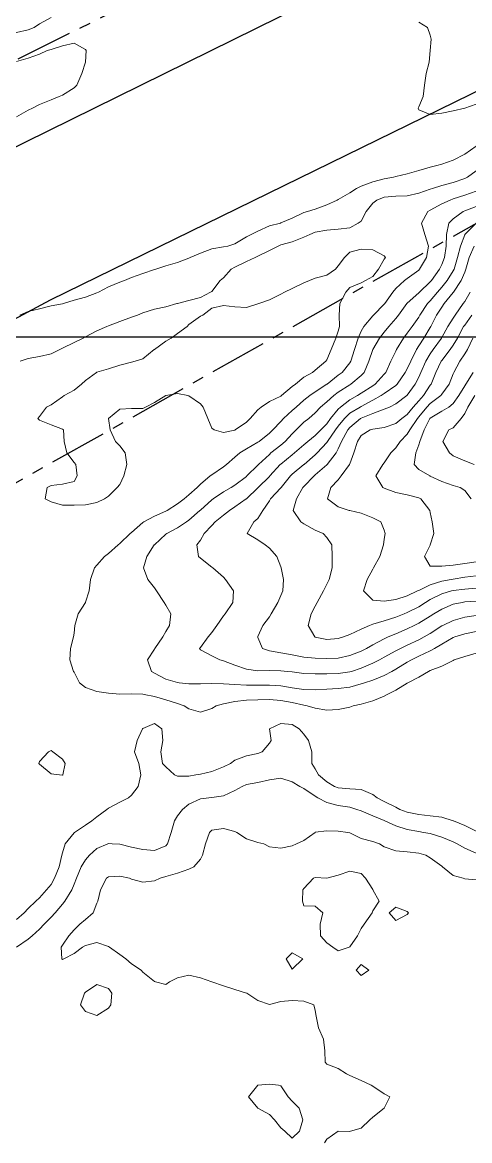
# Model space of a CAD drawing. Header units: centimetres. Extents: x 0 to 642158, y -847 to 649707.
# Drawn here: x 617034.5 to 617053.97, y 620710.84 to 620759.48 of the extents above; entities that cross this region are included whole.
import ezdxf

# ---------------------------------------------------------------- set-up
doc = ezdxf.new("R2010")
doc.units = ezdxf.units.CM
doc.header["$MEASUREMENT"] = 0
doc.linetypes.add('CENTERX2', pattern=[4, 2.5, -0.5, 0.5, -0.5])
doc.layers.add('SPW_parcellaire cadastral', color=7, linetype='CENTERX2', lineweight=25, true_color=0xff0542)
doc.layers.add('WAL_topographie 0.5', color=253, linetype='Continuous', lineweight=20)
picture_1 = doc.add_image_def('image2.png', size_in_pixel=(6614, 11023))

msp = doc.modelspace()

# ---------------------------------------------------------------- linework, layer by layer
for points in [[(616959.655, 620703.552), (616982.944, 620718.069), (617008.046, 620732.586), (617035.72, 620747.406), (617113.599, 620785.514), (617149.59, 620803.66), (617192.99, 620824.68), (617220.21, 620838.29), (617257.26, 620856.739), (617304.592, 620879.574), (617342.397, 620898.93)], [(617283.421, 620876.852), (617222.327, 620846.91), (617191.327, 620831.788), (617146.717, 620809.104), (617121.916, 620796.553), (617076.852, 620775.08), (617033.603, 620753.757), (617000.637, 620736.82), (616975.534, 620721.245), (616956.026, 620709.147)]]:
    msp.add_lwpolyline(points)
at = {"layer": 'SPW_parcellaire cadastral'}
for points in [[(616952.061, 620710.931), (616919.509, 620750.616), (617042.312, 620836.61), (617069.693, 620775.462), (617061.604, 620771.471), (617016.754, 620749.136), (616963.701, 620718.387), (616952.061, 620710.931)], [(617082.838, 620766.859), (617087.915, 620758.877), (617126.08, 620714.089), (617140.94, 620702.104), (617180.2, 620666.244), (617198.721, 620649.645), (617202.743, 620647.528), (617211.738, 620638.85), (617219.57, 620629.325), (617224.544, 620619.8), (617242.443, 620568.633), (617131.683, 620480.394), (616973.114, 620705.004), (617082.838, 620766.859)]]:
    msp.add_lwpolyline(points, dxfattribs=at)
at = {"layer": 'WAL_topographie 0.5'}
for points in [[(617031.317, 620759.75), (617031.75, 620759.389), (617032.25, 620759.25), (617032.25, 620759.25), (617032.704, 620758.75), (617032.75, 620758.744), (617032.813, 620758.75), (617033.25, 620758.842), (617033.75, 620758.93), (617034.25, 620759.039), (617034.75, 620759.155), (617035.017, 620759.25), (617035.25, 620759.417), (617035.75, 620759.685)], [(617051.75, 620759.491), (617052.132, 620759.25), (617052.25, 620758.916), (617052.293, 620758.75), (617052.25, 620758.25), (617052.25, 620758.25), (617052.21, 620757.75), (617052.068, 620757.25), (617052, 620756.75), (617051.942, 620756.25), (617051.75, 620755.809), (617051.72, 620755.75), (617051.75, 620755.673), (617052.25, 620755.474), (617052.75, 620755.529), (617053.25, 620755.625), (617053.75, 620755.75), (617053.75, 620755.75), (617054.25, 620755.919)], [(617034.25, 620757.783), (617034.75, 620757.92), (617035.25, 620758.095), (617035.585, 620758.25), (617035.75, 620758.305), (617036.25, 620758.462), (617036.75, 620758.579), (617037.25, 620758.294), (617037.274, 620758.25), (617037.25, 620757.75), (617037.25, 620757.75), (617037.094, 620757.25), (617036.868, 620756.75), (617036.75, 620756.629), (617036.25, 620756.315), (617036.11, 620756.25), (617035.75, 620756.114), (617035.25, 620755.903), (617034.94, 620755.75), (617034.75, 620755.655), (617034.25, 620755.368)], [(617034.39, 620746.75), (617034.75, 620746.897), (617035.25, 620747.026), (617035.75, 620747.144), (617036.25, 620747.239), (617036.293, 620747.25), (617036.75, 620747.397), (617037.25, 620747.533), (617037.75, 620747.715), (617037.817, 620747.75), (617038.25, 620747.978), (617038.75, 620748.175), (617038.941, 620748.25), (617039.25, 620748.378), (617039.75, 620748.558), (617040.25, 620748.731), (617040.309, 620748.75), (617040.75, 620748.891), (617041.25, 620749.034), (617041.75, 620749.224), (617041.809, 620749.25), (617042.25, 620749.439), (617042.75, 620749.626), (617043.25, 620749.713), (617043.441, 620749.75), (617043.75, 620749.846), (617044.25, 620750.146), (617044.453, 620750.25), (617044.75, 620750.401), (617045.25, 620750.637), (617045.734, 620750.75), (617045.75, 620750.755), (617046.25, 620750.966), (617046.75, 620751.207), (617046.907, 620751.25), (617047.25, 620751.361), (617047.75, 620751.547), (617048.198, 620751.75), (617048.25, 620751.779), (617048.75, 620752.066), (617049.038, 620752.25), (617049.25, 620752.357), (617049.75, 620752.55), (617050.25, 620752.674), (617050.648, 620752.75), (617050.75, 620752.78), (617051.25, 620752.897), (617051.75, 620753.036), (617052.25, 620753.187), (617052.535, 620753.25), (617052.75, 620753.312), (617053.25, 620753.485), (617053.75, 620753.75), (617053.75, 620753.75), (617054.25, 620754.092)], [(617034.407, 620744.75), (617034.75, 620744.866), (617035.25, 620744.953), (617035.75, 620745.064), (617036.129, 620745.25), (617036.25, 620745.315), (617036.75, 620745.56), (617037.145, 620745.75), (617037.25, 620745.801), (617037.75, 620746.064), (617038.185, 620746.25), (617038.25, 620746.28), (617038.75, 620746.471), (617039.25, 620746.652), (617039.506, 620746.75), (617039.75, 620746.853), (617040.25, 620747.002), (617040.75, 620747.111), (617041.225, 620747.25), (617041.25, 620747.258), (617041.75, 620747.379), (617042.25, 620747.51), (617042.683, 620747.75), (617042.75, 620747.778), (617043.116, 620748.25), (617043.25, 620748.365), (617043.589, 620748.75), (617043.75, 620748.838), (617044.25, 620749.079), (617044.631, 620749.25), (617044.75, 620749.312), (617045.25, 620749.564), (617045.641, 620749.75), (617045.75, 620749.797), (617046.25, 620749.939), (617046.75, 620750.13), (617047.012, 620750.25), (617047.25, 620750.351), (617047.75, 620750.436), (617048.25, 620750.483), (617048.75, 620750.543), (617049.116, 620750.75), (617049.25, 620750.828), (617049.468, 620751.25), (617049.75, 620751.62), (617049.926, 620751.75), (617050.25, 620751.874), (617050.75, 620751.922), (617051.25, 620751.941), (617051.75, 620752.047), (617052.25, 620752.218), (617052.343, 620752.25), (617052.75, 620752.388), (617053.25, 620752.521), (617053.75, 620752.685), (617053.873, 620752.75), (617054.25, 620753.027)], [(617054.25, 620732.038), (617053.75, 620731.903), (617053.3, 620731.75), (617053.25, 620731.728), (617052.75, 620731.482), (617052.25, 620731.285), (617052.173, 620731.25), (617051.75, 620731.005), (617051.273, 620730.75), (617051.25, 620730.736), (617050.75, 620730.431), (617050.378, 620730.25), (617050.25, 620730.173), (617049.75, 620729.965), (617049.25, 620729.821), (617048.892, 620729.75), (617048.75, 620729.7), (617048.25, 620729.591), (617047.75, 620729.57), (617047.25, 620729.646), (617046.903, 620729.75), (617046.75, 620729.78), (617046.25, 620729.893), (617045.75, 620729.977), (617045.25, 620730.022), (617044.75, 620730.02), (617044.25, 620729.995), (617043.75, 620729.947), (617043.25, 620729.846), (617042.943, 620729.75), (617042.75, 620729.641), (617042.25, 620729.473), (617041.75, 620729.617), (617041.539, 620729.75), (617041.25, 620729.848), (617040.75, 620730.006), (617040.25, 620730.156), (617039.808, 620730.25), (617039.75, 620730.264), (617039.25, 620730.278), (617038.75, 620730.266), (617038.25, 620730.307), (617037.75, 620730.376), (617037.25, 620730.545), (617036.992, 620730.75), (617036.75, 620731.22), (617036.734, 620731.25), (617036.562, 620731.75), (617036.591, 620732.25), (617036.733, 620732.75), (617036.75, 620732.917), (617036.792, 620733.25), (617036.936, 620733.75), (617037.243, 620734.25), (617037.25, 620734.264), (617037.407, 620734.75), (617037.462, 620735.25), (617037.643, 620735.75), (617037.75, 620735.868), (617038.08, 620736.25), (617038.25, 620736.383), (617038.672, 620736.75), (617038.75, 620736.806), (617039.199, 620737.25), (617039.25, 620737.291), (617039.75, 620737.721), (617039.789, 620737.75), (617040.25, 620737.995), (617040.75, 620738.224), (617040.8, 620738.25), (617041.25, 620738.535), (617041.537, 620738.75), (617041.75, 620738.937), (617042.109, 620739.25), (617042.25, 620739.395), (617042.682, 620739.75), (617042.75, 620739.801), (617043.25, 620740.144), (617043.381, 620740.25), (617043.75, 620740.567), (617043.963, 620740.75), (617044.25, 620740.926), (617044.75, 620741.214), (617044.8, 620741.25), (617045.25, 620741.607), (617045.407, 620741.75), (617045.75, 620742.118), (617045.862, 620742.25), (617046.25, 620742.596), (617046.411, 620742.75), (617046.75, 620743.051), (617047.011, 620743.25), (617047.25, 620743.405), (617047.75, 620743.737), (617047.768, 620743.75), (617048.25, 620744.128), (617048.415, 620744.25), (617048.75, 620744.67), (617048.798, 620744.75), (617048.949, 620745.25), (617049.116, 620745.75), (617049.25, 620746.047), (617049.366, 620746.25), (617049.75, 620746.722), (617049.778, 620746.75), (617050.25, 620747.222), (617050.271, 620747.25), (617050.629, 620747.75), (617050.75, 620747.904), (617051.129, 620748.25), (617051.25, 620748.344), (617051.75, 620748.707), (617051.789, 620748.75), (617052.093, 620749.25), (617052.172, 620749.75), (617052.011, 620750.25), (617051.871, 620750.75), (617052.143, 620751.25), (617052.25, 620751.315), (617052.75, 620751.584), (617053.114, 620751.75), (617053.25, 620751.8), (617053.75, 620751.962), (617054.25, 620752.141)], [(617054.25, 620732.985), (617053.75, 620732.881), (617053.328, 620732.75), (617053.25, 620732.721), (617052.75, 620732.438), (617052.432, 620732.25), (617052.25, 620732.15), (617051.75, 620731.911), (617051.431, 620731.75), (617051.25, 620731.645), (617050.75, 620731.344), (617050.58, 620731.25), (617050.25, 620731.071), (617049.75, 620730.869), (617049.385, 620730.75), (617049.25, 620730.705), (617048.75, 620730.571), (617048.25, 620730.505), (617047.75, 620730.475), (617047.25, 620730.451), (617046.75, 620730.466), (617046.25, 620730.536), (617045.75, 620730.622), (617045.25, 620730.657), (617044.75, 620730.645), (617044.25, 620730.654), (617043.75, 620730.683), (617043.25, 620730.71), (617042.75, 620730.728), (617042.25, 620730.704), (617041.75, 620730.702), (617041.323, 620730.75), (617041.25, 620730.76), (617040.75, 620730.916), (617040.25, 620731.175), (617040.118, 620731.25), (617039.947, 620731.75), (617040.25, 620732.212), (617040.273, 620732.25), (617040.616, 620732.75), (617040.75, 620732.981), (617040.9, 620733.25), (617040.968, 620733.75), (617040.75, 620734.136), (617040.68, 620734.25), (617040.344, 620734.75), (617040.25, 620734.881), (617039.969, 620735.25), (617039.781, 620735.75), (617039.914, 620736.25), (617040.245, 620736.75), (617040.25, 620736.756), (617040.75, 620737.221), (617040.788, 620737.25), (617041.25, 620737.496), (617041.642, 620737.75), (617041.75, 620737.822), (617042.229, 620738.25), (617042.25, 620738.268), (617042.75, 620738.711), (617042.802, 620738.75), (617043.25, 620739.055), (617043.595, 620739.25), (617043.75, 620739.345), (617044.25, 620739.731), (617044.27, 620739.75), (617044.75, 620740.223), (617044.776, 620740.25), (617045.25, 620740.687), (617045.319, 620740.75), (617045.75, 620741.096), (617045.932, 620741.25), (617046.25, 620741.587), (617046.415, 620741.75), (617046.75, 620742.087), (617046.967, 620742.25), (617047.25, 620742.501), (617047.473, 620742.75), (617047.75, 620742.971), (617048.05, 620743.25), (617048.25, 620743.401), (617048.75, 620743.721), (617048.798, 620743.75), (617049.25, 620744.126), (617049.372, 620744.25), (617049.586, 620744.75), (617049.748, 620745.25), (617049.75, 620745.254), (617050.042, 620745.75), (617050.25, 620746.006), (617050.45, 620746.25), (617050.75, 620746.601), (617050.867, 620746.75), (617051.232, 620747.25), (617051.25, 620747.271), (617051.75, 620747.716), (617051.782, 620747.75), (617052.25, 620748.19), (617052.302, 620748.25), (617052.652, 620748.75), (617052.75, 620748.95), (617052.868, 620749.25), (617052.951, 620749.75), (617052.957, 620750.25), (617053.065, 620750.75), (617053.25, 620750.935), (617053.685, 620751.25), (617053.75, 620751.279), (617054.25, 620751.469)], [(617054.25, 620733.682), (617053.75, 620733.603), (617053.25, 620733.469), (617052.795, 620733.25), (617052.75, 620733.227), (617052.25, 620732.901), (617051.989, 620732.75), (617051.75, 620732.621), (617051.25, 620732.387), (617050.962, 620732.25), (617050.75, 620732.139), (617050.25, 620731.865), (617050.044, 620731.75), (617049.75, 620731.602), (617049.25, 620731.389), (617048.82, 620731.25), (617048.75, 620731.229), (617048.25, 620731.155), (617047.75, 620731.138), (617047.25, 620731.139), (617046.75, 620731.164), (617046.25, 620731.228), (617046.042, 620731.25), (617045.75, 620731.281), (617045.25, 620731.284), (617044.75, 620731.274), (617044.25, 620731.351), (617043.75, 620731.526), (617043.25, 620731.713), (617043.095, 620731.75), (617042.75, 620731.924), (617042.25, 620732.192), (617042.206, 620732.25), (617042.25, 620732.295), (617042.592, 620732.75), (617042.75, 620732.94), (617042.958, 620733.25), (617043.25, 620733.66), (617043.325, 620733.75), (617043.659, 620734.25), (617043.69, 620734.75), (617043.348, 620735.25), (617043.25, 620735.355), (617042.792, 620735.75), (617042.75, 620735.779), (617042.25, 620736.169), (617042.173, 620736.25), (617042.094, 620736.75), (617042.25, 620736.957), (617042.416, 620737.25), (617042.75, 620737.593), (617042.894, 620737.75), (617043.25, 620738.047), (617043.518, 620738.25), (617043.75, 620738.402), (617044.245, 620738.75), (617044.25, 620738.754), (617044.75, 620739.237), (617044.762, 620739.25), (617045.25, 620739.733), (617045.266, 620739.75), (617045.728, 620740.25), (617045.75, 620740.27), (617046.25, 620740.673), (617046.351, 620740.75), (617046.75, 620741.098), (617046.923, 620741.25), (617047.25, 620741.51), (617047.488, 620741.75), (617047.75, 620742.017), (617047.918, 620742.25), (617048.25, 620742.661), (617048.343, 620742.75), (617048.75, 620743.064), (617049.083, 620743.25), (617049.25, 620743.351), (617049.75, 620743.677), (617049.86, 620743.75), (617050.25, 620744.172), (617050.317, 620744.25), (617050.539, 620744.75), (617050.75, 620745.183), (617050.781, 620745.25), (617051.088, 620745.75), (617051.25, 620745.958), (617051.46, 620746.25), (617051.75, 620746.662), (617051.798, 620746.75), (617052.133, 620747.25), (617052.25, 620747.373), (617052.568, 620747.75), (617052.75, 620747.96), (617052.991, 620748.25), (617053.25, 620748.667), (617053.29, 620748.75), (617053.438, 620749.25), (617053.563, 620749.75), (617053.75, 620750.241), (617053.755, 620750.25), (617054.245, 620750.75)], [(617054.25, 620734.312), (617053.75, 620734.269), (617053.637, 620734.25), (617053.25, 620734.17), (617052.75, 620733.961), (617052.411, 620733.75), (617052.25, 620733.648), (617051.75, 620733.35), (617051.546, 620733.25), (617051.25, 620733.104), (617050.75, 620732.883), (617050.423, 620732.75), (617050.25, 620732.673), (617049.75, 620732.409), (617049.472, 620732.25), (617049.25, 620732.136), (617048.75, 620731.939), (617048.25, 620731.825), (617047.75, 620731.805), (617047.25, 620731.826), (617046.75, 620731.875), (617046.25, 620731.967), (617045.75, 620732.056), (617045.25, 620732.138), (617044.951, 620732.25), (617044.75, 620732.725), (617044.742, 620732.75), (617044.75, 620732.767), (617044.973, 620733.25), (617045.25, 620733.63), (617045.326, 620733.75), (617045.622, 620734.25), (617045.75, 620734.55), (617045.833, 620734.75), (617045.871, 620735.25), (617045.765, 620735.75), (617045.75, 620735.798), (617045.581, 620736.25), (617045.25, 620736.609), (617045.067, 620736.75), (617044.75, 620736.971), (617044.288, 620737.25), (617044.581, 620737.75), (617044.75, 620737.897), (617044.965, 620738.25), (617045.25, 620738.666), (617045.305, 620738.75), (617045.75, 620739.232), (617045.764, 620739.25), (617046.169, 620739.75), (617046.25, 620739.83), (617046.75, 620740.242), (617046.76, 620740.25), (617047.25, 620740.663), (617047.337, 620740.75), (617047.75, 620741.203), (617047.78, 620741.25), (617048.126, 620741.75), (617048.25, 620741.916), (617048.514, 620742.25), (617048.75, 620742.477), (617049.203, 620742.75), (617049.25, 620742.778), (617049.75, 620743.051), (617050.113, 620743.25), (617050.25, 620743.339), (617050.75, 620743.69), (617050.814, 620743.75), (617051.164, 620744.25), (617051.25, 620744.417), (617051.4, 620744.75), (617051.648, 620745.25), (617051.75, 620745.409), (617051.974, 620745.75), (617052.25, 620746.207), (617052.274, 620746.25), (617052.528, 620746.75), (617052.75, 620747.094), (617052.862, 620747.25), (617053.25, 620747.735), (617053.261, 620747.75), (617053.599, 620748.25), (617053.75, 620748.621), (617053.795, 620748.75), (617053.945, 620749.25), (617054.168, 620749.75)], [(617037.75, 620738.602), (617038.083, 620738.75), (617038.25, 620738.868), (617038.632, 620739.25), (617038.75, 620739.386), (617038.917, 620739.75), (617039.054, 620740.25), (617038.978, 620740.75), (617038.75, 620741.056), (617038.562, 620741.25), (617038.317, 620741.75), (617038.25, 620742.25), (617038.25, 620742.25), (617038.25, 620742.25), (617038.75, 620742.661), (617039.25, 620742.689), (617039.75, 620742.69), (617039.865, 620742.75), (617040.25, 620742.944), (617040.75, 620743.25), (617040.75, 620743.25), (617041.25, 620743.343), (617041.71, 620743.25), (617041.75, 620743.243), (617042.25, 620742.892), (617042.364, 620742.75), (617042.568, 620742.25), (617042.75, 620741.827), (617042.853, 620741.75), (617043.25, 620741.634), (617043.75, 620741.742), (617043.767, 620741.75), (617044.25, 620742.085), (617044.414, 620742.25), (617044.75, 620742.625), (617044.888, 620742.75), (617045.25, 620742.992), (617045.75, 620743.226), (617045.783, 620743.25), (617046.25, 620743.645), (617046.389, 620743.75), (617046.75, 620744.041), (617047.126, 620744.25), (617047.25, 620744.353), (617047.71, 620744.75), (617047.75, 620744.808), (617047.946, 620745.25), (617048.137, 620745.75), (617048.25, 620746.043), (617048.299, 620746.25), (617048.285, 620746.75), (617048.318, 620747.25), (617048.583, 620747.75), (617048.75, 620747.951), (617049.25, 620748.148), (617049.435, 620748.25), (617049.75, 620748.431), (617049.998, 620748.75), (617050.25, 620749.177), (617050.306, 620749.25), (617050.25, 620749.324), (617049.75, 620749.584), (617049.25, 620749.621), (617048.75, 620749.482), (617048.516, 620749.25), (617048.25, 620748.891), (617048.127, 620748.75), (617047.75, 620748.487), (617047.25, 620748.352), (617046.992, 620748.25), (617046.75, 620748.15), (617046.25, 620747.902), (617045.908, 620747.75), (617045.75, 620747.664), (617045.25, 620747.411), (617044.788, 620747.25), (617044.75, 620747.232), (617044.25, 620747.084), (617043.75, 620747.101), (617043.25, 620747.163), (617042.75, 620747.051), (617042.358, 620746.75), (617042.25, 620746.696), (617041.75, 620746.34), (617041.667, 620746.25), (617041.25, 620745.943), (617040.978, 620745.75), (617040.75, 620745.615), (617040.25, 620745.256), (617040.244, 620745.25), (617039.75, 620744.848), (617039.409, 620744.75), (617039.25, 620744.693), (617038.75, 620744.566), (617038.25, 620744.416), (617037.75, 620744.261), (617037.729, 620744.25), (617037.25, 620743.902), (617037.071, 620743.75), (617036.75, 620743.476), (617036.32, 620743.25), (617036.25, 620743.189), (617035.75, 620742.846), (617035.554, 620742.75), (617035.25, 620742.337), (617035.177, 620742.25), (617035.25, 620742.177), (617035.75, 620741.973), (617036.25, 620741.788), (617036.29, 620741.75), (617036.319, 620741.25), (617036.438, 620740.75), (617036.75, 620740.341), (617036.827, 620740.25), (617036.892, 620739.75), (617036.75, 620739.506), (617036.25, 620739.399), (617035.75, 620739.342), (617035.578, 620739.25), (617035.5, 620738.75), (617035.75, 620738.625), (617036.25, 620738.483), (617036.75, 620738.486), (617037.25, 620738.494), (617037.75, 620738.602)], [(617054.25, 620734.872), (617053.75, 620734.827), (617053.25, 620734.766), (617053.183, 620734.75), (617052.75, 620734.624), (617052.25, 620734.372), (617052.047, 620734.25), (617051.75, 620734.062), (617051.25, 620733.806), (617051.111, 620733.75), (617050.75, 620733.602), (617050.25, 620733.455), (617049.75, 620733.305), (617049.607, 620733.25), (617049.25, 620733.091), (617048.75, 620732.855), (617048.477, 620732.75), (617048.25, 620732.678), (617047.75, 620732.643), (617047.25, 620732.743), (617047.233, 620732.75), (617046.94, 620733.25), (617047.068, 620733.75), (617047.25, 620734.089), (617047.328, 620734.25), (617047.608, 620734.75), (617047.75, 620735.038), (617047.856, 620735.25), (617047.98, 620735.75), (617047.989, 620736.25), (617047.972, 620736.75), (617047.75, 620737.077), (617047.587, 620737.25), (617047.25, 620737.391), (617046.75, 620737.666), (617046.623, 620737.75), (617046.283, 620738.25), (617046.434, 620738.75), (617046.713, 620739.25), (617046.75, 620739.293), (617047.195, 620739.75), (617047.25, 620739.794), (617047.75, 620740.238), (617047.763, 620740.25), (617048.151, 620740.75), (617048.25, 620740.928), (617048.389, 620741.25), (617048.661, 620741.75), (617048.75, 620741.86), (617049.219, 620742.25), (617049.25, 620742.27), (617049.75, 620742.469), (617050.25, 620742.653), (617050.472, 620742.75), (617050.75, 620742.881), (617051.226, 620743.25), (617051.25, 620743.272), (617051.601, 620743.75), (617051.75, 620744.044), (617051.84, 620744.25), (617052.06, 620744.75), (617052.25, 620745.067), (617052.38, 620745.25), (617052.739, 620745.75), (617052.75, 620745.771), (617053.01, 620746.25), (617053.25, 620746.617), (617053.336, 620746.75), (617053.686, 620747.25), (617053.75, 620747.345), (617053.987, 620747.75)], [(617054.25, 620735.41), (617053.75, 620735.342), (617053.25, 620735.267), (617053.164, 620735.25), (617052.75, 620735.171), (617052.25, 620735.011), (617051.75, 620734.774), (617051.696, 620734.75), (617051.25, 620734.543), (617050.75, 620734.375), (617050.25, 620734.303), (617049.75, 620734.352), (617049.349, 620734.75), (617049.509, 620735.25), (617049.75, 620735.699), (617049.78, 620735.75), (617050.054, 620736.25), (617050.212, 620736.75), (617050.25, 620737), (617050.291, 620737.25), (617050.25, 620737.39), (617050.099, 620737.75), (617049.75, 620737.926), (617049.25, 620738.13), (617048.75, 620738.242), (617048.719, 620738.25), (617048.25, 620738.404), (617047.785, 620738.75), (617047.924, 620739.25), (617048.25, 620739.583), (617048.379, 620739.75), (617048.737, 620740.25), (617048.75, 620740.283), (617048.924, 620740.75), (617049.087, 620741.25), (617049.25, 620741.51), (617049.635, 620741.75), (617049.75, 620741.79), (617050.25, 620741.852), (617050.75, 620742.033), (617051.018, 620742.25), (617051.25, 620742.429), (617051.504, 620742.75), (617051.75, 620743.024), (617051.962, 620743.25), (617052.25, 620743.694), (617052.292, 620743.75), (617052.494, 620744.25), (617052.734, 620744.75), (617052.75, 620744.773), (617053.119, 620745.25), (617053.25, 620745.446), (617053.433, 620745.75), (617053.705, 620746.25), (617053.75, 620746.315), (617054.06, 620746.75)], [(617054.25, 620736.009), (617053.75, 620735.95), (617053.25, 620735.868), (617052.75, 620735.82), (617052.25, 620735.83), (617052.001, 620736.25), (617052.25, 620736.745), (617052.252, 620736.75), (617052.401, 620737.25), (617052.339, 620737.75), (617052.25, 620738.167), (617052.231, 620738.25), (617051.842, 620738.75), (617051.75, 620738.793), (617051.25, 620738.927), (617050.75, 620739.033), (617050.25, 620739.222), (617050.184, 620739.25), (617049.89, 620739.75), (617050.184, 620740.25), (617050.25, 620740.316), (617050.534, 620740.75), (617050.75, 620740.969), (617050.942, 620741.25), (617051.25, 620741.567), (617051.359, 620741.75), (617051.692, 620742.25), (617051.75, 620742.321), (617052.107, 620742.75), (617052.25, 620742.901), (617052.712, 620743.25), (617052.75, 620743.302), (617053.071, 620743.75), (617053.25, 620744.198), (617053.272, 620744.25), (617053.542, 620744.75), (617053.75, 620745.056), (617053.87, 620745.25), (617054.104, 620745.75)], [(617054.033, 620738.75), (617053.75, 620739.119), (617053.552, 620739.25), (617053.25, 620739.335), (617052.75, 620739.514), (617052.25, 620739.744), (617052.232, 620739.75), (617051.75, 620740.03), (617051.553, 620740.25), (617051.618, 620740.75), (617051.75, 620741.1), (617051.796, 620741.25), (617051.983, 620741.75), (617052.236, 620742.25), (617052.25, 620742.266), (617052.75, 620742.576), (617053.058, 620742.75), (617053.25, 620742.896), (617053.497, 620743.25), (617053.75, 620743.665), (617053.807, 620743.75), (617054.115, 620744.25)], [(617054.161, 620740.25), (617053.75, 620740.403), (617053.25, 620740.629), (617053.083, 620740.75), (617052.805, 620741.25), (617053.062, 620741.75), (617053.25, 620741.84), (617053.594, 620742.25), (617053.75, 620742.468), (617053.894, 620742.75), (617054.197, 620743.25)], [(617054.25, 620724.301), (617053.75, 620724.55), (617053.265, 620724.75), (617053.25, 620724.757), (617052.75, 620724.91), (617052.25, 620724.972), (617051.75, 620725.019), (617051.25, 620725.132), (617050.933, 620725.25), (617050.75, 620725.343), (617050.25, 620725.594), (617049.947, 620725.75), (617049.75, 620725.894), (617049.25, 620726.107), (617048.75, 620726.143), (617048.25, 620726.189), (617048.082, 620726.25), (617047.75, 620726.445), (617047.388, 620726.75), (617047.25, 620727.017), (617047.096, 620727.25), (617047.1, 620727.75), (617046.953, 620728.25), (617046.75, 620728.515), (617046.554, 620728.75), (617046.25, 620728.939), (617045.75, 620728.978), (617045.256, 620728.75), (617045.325, 620728.25), (617045.25, 620728.132), (617044.944, 620727.75), (617044.75, 620727.684), (617044.25, 620727.578), (617043.75, 620727.396), (617043.56, 620727.25), (617043.25, 620727.094), (617042.75, 620726.891), (617042.25, 620726.787), (617042.049, 620726.75), (617041.75, 620726.69), (617041.25, 620726.692), (617041.118, 620726.75), (617040.75, 620727.098), (617040.608, 620727.25), (617040.523, 620727.75), (617040.614, 620728.25), (617040.573, 620728.75), (617040.25, 620728.98), (617039.75, 620728.772), (617039.734, 620728.75), (617039.502, 620728.25), (617039.387, 620727.75), (617039.569, 620727.25), (617039.657, 620726.75), (617039.546, 620726.25), (617039.25, 620725.862), (617039.121, 620725.75), (617038.75, 620725.556), (617038.25, 620725.299), (617038.184, 620725.25), (617037.75, 620724.929), (617037.522, 620724.75), (617037.25, 620724.563), (617036.771, 620724.25), (617036.75, 620724.231), (617036.366, 620723.75), (617036.25, 620723.356), (617036.224, 620723.25), (617036.099, 620722.75), (617035.906, 620722.25), (617035.75, 620721.981), (617035.558, 620721.75), (617035.25, 620721.401), (617035.09, 620721.25), (617034.75, 620720.93), (617034.576, 620720.75), (617034.25, 620720.454)], [(617036.25, 620726.742), (617036.259, 620726.75), (617036.365, 620727.25), (617036.25, 620727.434), (617035.829, 620727.75), (617035.75, 620727.815), (617035.635, 620727.75), (617035.25, 620727.333), (617035.224, 620727.25), (617035.25, 620727.214), (617035.75, 620726.798), (617036.125, 620726.75), (617036.25, 620726.742)], [(617054.25, 620723.34), (617053.75, 620723.567), (617053.426, 620723.75), (617053.25, 620723.83), (617052.75, 620724.042), (617052.25, 620724.195), (617051.961, 620724.25), (617051.75, 620724.284), (617051.25, 620724.37), (617050.75, 620724.534), (617050.28, 620724.75), (617050.25, 620724.763), (617049.75, 620724.97), (617049.25, 620725.187), (617049.063, 620725.25), (617048.75, 620725.341), (617048.25, 620725.417), (617047.75, 620725.542), (617047.361, 620725.75), (617047.25, 620725.816), (617046.75, 620726.155), (617046.578, 620726.25), (617046.25, 620726.452), (617045.75, 620726.613), (617045.25, 620726.53), (617044.75, 620726.419), (617044.25, 620726.326), (617044.07, 620726.25), (617043.75, 620726.073), (617043.25, 620725.84), (617042.75, 620725.767), (617042.616, 620725.75), (617042.25, 620725.703), (617041.75, 620725.476), (617041.472, 620725.25), (617041.25, 620724.971), (617041.118, 620724.75), (617040.981, 620724.25), (617040.816, 620723.75), (617040.75, 620723.67), (617040.25, 620723.458), (617039.75, 620723.497), (617039.25, 620723.604), (617038.75, 620723.73), (617038.406, 620723.75), (617038.25, 620723.76), (617038.229, 620723.75), (617037.75, 620723.542), (617037.424, 620723.25), (617037.25, 620723.06), (617037.066, 620722.75), (617036.852, 620722.25), (617036.75, 620721.994), (617036.652, 620721.75), (617036.354, 620721.25), (617036.25, 620721.128), (617035.924, 620720.75), (617035.75, 620720.558), (617035.453, 620720.25), (617035.25, 620720.038), (617034.926, 620719.75), (617034.75, 620719.599), (617034.25, 620719.257)], [(617054.25, 620722.182), (617053.75, 620722.23), (617053.686, 620722.25), (617053.25, 620722.379), (617052.782, 620722.75), (617052.75, 620722.776), (617052.25, 620723.14), (617052.056, 620723.25), (617051.75, 620723.339), (617051.25, 620723.401), (617050.75, 620723.448), (617050.25, 620723.626), (617050.038, 620723.75), (617049.75, 620723.853), (617049.25, 620723.98), (617048.75, 620724.222), (617048.669, 620724.25), (617048.25, 620724.307), (617047.75, 620724.321), (617047.25, 620724.254), (617047.242, 620724.25), (617046.75, 620723.89), (617046.434, 620723.75), (617046.25, 620723.664), (617045.75, 620723.561), (617045.25, 620723.617), (617045.009, 620723.75), (617044.75, 620723.809), (617044.25, 620723.967), (617043.833, 620724.25), (617043.75, 620724.282), (617043.25, 620724.416), (617042.75, 620724.338), (617042.64, 620724.25), (617042.471, 620723.75), (617042.347, 620723.25), (617042.25, 620723.078), (617041.962, 620722.75), (617041.75, 620722.646), (617041.25, 620722.473), (617040.75, 620722.328), (617040.497, 620722.25), (617040.25, 620722.139), (617039.75, 620722.084), (617039.25, 620722.219), (617039.171, 620722.25), (617038.75, 620722.349), (617038.25, 620722.32), (617038.162, 620722.25), (617037.899, 620721.75), (617037.787, 620721.25), (617037.75, 620721.162), (617037.578, 620720.75), (617037.25, 620720.463), (617037, 620720.25), (617036.75, 620720.007), (617036.519, 620719.75), (617036.25, 620719.339), (617036.198, 620719.25), (617036.215, 620718.75), (617036.25, 620718.717), (617036.304, 620718.75), (617036.75, 620718.984), (617037.115, 620719.25), (617037.25, 620719.333), (617037.75, 620719.459), (617038.25, 620719.288), (617038.294, 620719.25), (617038.75, 620718.933), (617039.002, 620718.75), (617039.25, 620718.526), (617039.676, 620718.25), (617039.75, 620718.161), (617040.25, 620717.759), (617040.296, 620717.75), (617040.75, 620717.628), (617040.911, 620717.75), (617041.25, 620717.917), (617041.75, 620718.032), (617042.25, 620717.92), (617042.75, 620717.75), (617042.75, 620717.75), (617043.25, 620717.58), (617043.75, 620717.419), (617044.25, 620717.257), (617044.271, 620717.25), (617044.75, 620716.931), (617045.25, 620716.766), (617045.75, 620716.896), (617046.25, 620716.93), (617046.75, 620716.912), (617047.183, 620716.75), (617047.25, 620716.5), (617047.287, 620716.25), (617047.395, 620715.75), (617047.607, 620715.25), (617047.663, 620714.75), (617047.684, 620714.25), (617047.75, 620714.164), (617048.25, 620713.983), (617048.612, 620713.75), (617048.75, 620713.68), (617049.25, 620713.455), (617049.685, 620713.25), (617049.75, 620713.215), (617050.25, 620712.878), (617050.5, 620712.75), (617050.25, 620712.25), (617050.25, 620712.25), (617049.75, 620711.857), (617049.623, 620711.75), (617049.25, 620711.377), (617048.786, 620711.25), (617048.75, 620711.239), (617048.25, 620711.25), (617047.75, 620710.906), (617047.654, 620710.75)], [(617048.719, 620719.25), (617048.25, 620719.1), (617048.016, 620719.25), (617047.75, 620719.443), (617047.474, 620719.75), (617047.455, 620720.25), (617047.575, 620720.75), (617047.25, 620721.033), (617046.75, 620721.05), (617046.689, 620721.25), (617046.714, 620721.75), (617046.75, 620721.813), (617047.174, 620722.25), (617047.25, 620722.285), (617047.75, 620722.257), (617048.25, 620722.384), (617048.75, 620722.559), (617049.25, 620722.456), (617049.435, 620722.25), (617049.75, 620721.76), (617049.76, 620721.75), (617050.026, 620721.25), (617049.75, 620720.829), (617049.718, 620720.75), (617049.372, 620720.25), (617049.25, 620720.065), (617049.083, 620719.75), (617048.75, 620719.264), (617048.719, 620719.25)], [(617051.304, 620720.75), (617051.25, 620720.669), (617050.75, 620720.417), (617050.458, 620720.75), (617050.75, 620720.991), (617051.25, 620720.808), (617051.304, 620720.75)], [(617046.714, 620718.75), (617046.25, 620718.302), (617045.979, 620718.75), (617046.25, 620719.01), (617046.714, 620718.75)], [(617049.583, 620718.25), (617049.25, 620718.023), (617049.023, 620718.25), (617049.25, 620718.5), (617049.583, 620718.25)], [(617038.354, 620716.75), (617038.25, 620716.596), (617037.75, 620716.287), (617037.25, 620716.463), (617037.039, 620716.75), (617037.211, 620717.25), (617037.25, 620717.292), (617037.75, 620717.628), (617038.25, 620717.461), (617038.391, 620717.25), (617038.354, 620716.75)], [(617046.25, 620710.95), (617046.558, 620711.25), (617046.706, 620711.75), (617046.55, 620712.25), (617046.25, 620712.55), (617046.065, 620712.75), (617045.75, 620713.222), (617045.65, 620713.25), (617045.25, 620713.294), (617044.75, 620713.25), (617044.75, 620713.25), (617044.338, 620712.75), (617044.75, 620712.25), (617044.75, 620712.25), (617045.25, 620711.982), (617045.47, 620711.75), (617045.75, 620711.391), (617045.926, 620711.25), (617046.25, 620710.95)]]:
    msp.add_lwpolyline(points, dxfattribs=at)

# ---------------------------------------------------------------- pictures from other files: only their frames are drawn
image = msp.add_image(picture_1, insert=(616830.845, 620745.783), size_in_units=(429.466, 715.756), dxfattribs=dict(brightness=75))
image.dxf.flags = 7

doc.saveas('drawing.dxf')
